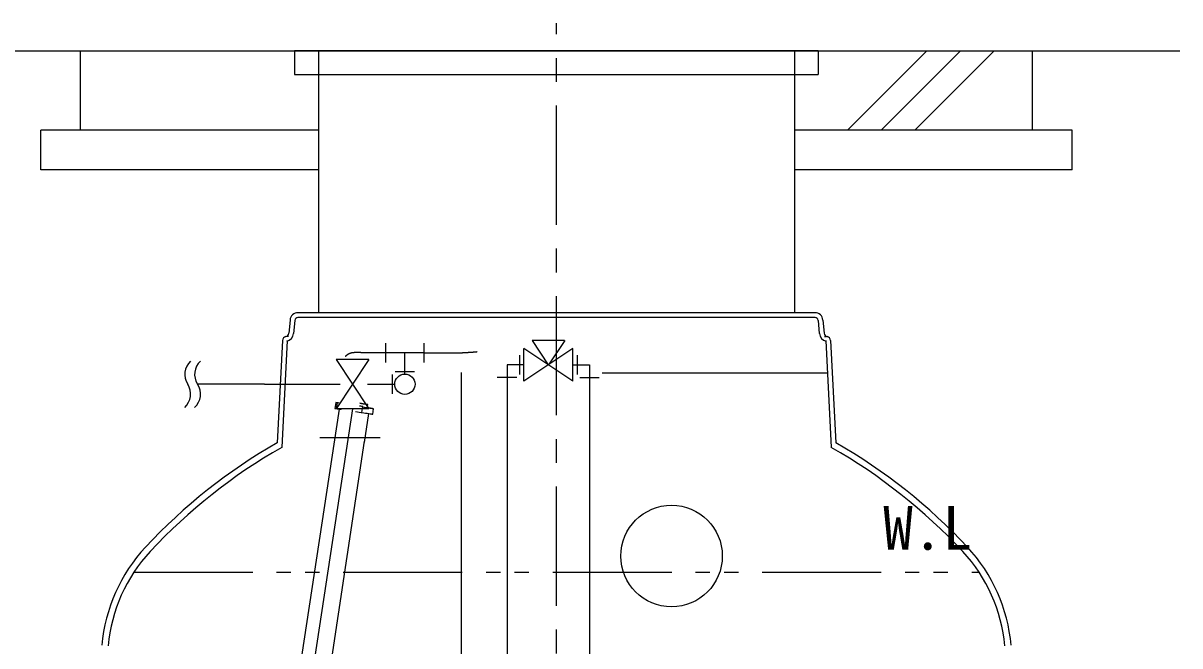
# Model space of a CAD drawing. Units: millimetres, scale not verified. Extents: x -9535 to 7784, y -6883 to 5195.
# Drawn here: x -1337 to 121, y -2621 to -1836 of the extents above; entities that cross this region are included whole.
import ezdxf
from ezdxf.enums import TextEntityAlignment as Align

# ---------------------------------------------------------------- set-up
doc = ezdxf.new("R2010")
doc.units = ezdxf.units.MM
doc.header["$LTSCALE"] = 30
doc.linetypes.add('CHAIN1', pattern=[8, 5, -1, 1, -1])
doc.linetypes.add('DOUBLE_CHAIN1', pattern=[8.8, 5, -1, 0.6, -0.6, 0.6, -1])
for name, color, linetype, lineweight in [('0-1_KIKI', 3, 'Continuous', 25), ('0-2_SEISAKU', 2, 'Continuous', 25), ('0-3_A-PIPE', 3, 'Continuous', 25)]:
    doc.layers.add(name, color=color, linetype=linetype, lineweight=lineweight)
doc.layers.add('0-5_MOJI', color=4, linetype='Continuous')
doc.styles.add('MS Gothic', font='')
doc.styles.get('MS Gothic').set_extended_font_data('MS Gothic')

msp = doc.modelspace()

# ---------------------------------------------------------------- linework, layer by layer
at = {"layer": '0-1_KIKI', "linetype": 'CHAIN1'}
for p, q in [((-664.9, -3770.06), (-664.9, -1836.11)), ((-963.2, -2357.99), (-887.2, -2357.99))]:
    msp.add_line(p, q, dxfattribs=at)
at = {"layer": '0-1_KIKI'}
for p, q in [((-339.06, -2200.99), (-990.73, -2200.99)), ((-664.9, -2200.99), (-664.4, -2200.99)), ((-1000.69, -2210.12), (-1002.14, -2226.62)), ((-994.72, -2210.64), (-996.16, -2227.14)), ((-339.06, -2206.99), (-990.73, -2206.99)), ((-335.07, -2210.64), (-333.63, -2227.14)), ((-329.1, -2210.12), (-327.65, -2226.62)), ((-1010.14, -2235.73), (-1016.9, -2364.7)), ((-1004.15, -2236.04), (-1011.21, -2370.66)), ((-1002.52, -2230.99), (-1005.15, -2230.99)), ((-880.3, -2239.22), (-880.3, -2263.76)), ((-831.92, -2239.22), (-831.92, -2263.76)), ((-654.44, -2235.76), (-674.92, -2266.69)), ((-327.27, -2230.99), (-324.64, -2230.99)), ((-325.64, -2236.04), (-318.58, -2370.66)), ((-319.65, -2235.73), (-312.89, -2364.7)), ((-855.96, -2278.19), (-855.96, -2251.49)), ((-831.92, -2251.49), (-788.23, -2251.49)), ((-711.4, -2254.42), (-711.4, -2278.96)), ((-644.26, -2287.17), (-706.13, -2246.21)), ((-706.13, -2287.17), (-706.13, -2246.21)), ((-638.99, -2254.42), (-638.99, -2278.96)), ((-901.59, -2260.06), (-942.55, -2260.06)), ((-942.55, -2260.06), (-901.59, -2321.92)), ((-901.59, -2260.06), (-942.55, -2321.92)), ((-727.19, -2266.69), (-727.19, -3296.29)), ((-706.13, -2266.69), (-727.19, -2266.69)), ((-644.26, -2266.69), (-623.19, -2266.69)), ((-623.19, -2266.69), (-623.19, -3662.99)), ((-871.76, -2303.26), (-871.76, -2278.72)), ((-843.7, -2275.2), (-868.23, -2275.2)), ((-784.9, -2276.27), (-784.9, -3042.3)), ((-714.93, -2282.48), (-739.46, -2282.48)), ((-635.46, -2282.48), (-610.93, -2282.48)), ((-607.51, -2276.86), (-323.5, -2276.86)), ((-1032.72, -2290.99), (-1117.3, -2290.99)), ((-1032.72, -2290.99), (-937.44, -2290.99)), ((-903.07, -2290.99), (-868.76, -2290.99)), ((-942.92, -2314.06), (-944.05, -2321.48)), ((-941.41, -2314.29), (-942.92, -2314.06)), ((-941.41, -2314.29), (-942.53, -2321.71)), ((-903.37, -2320.62), (-902.77, -2316.67)), ((-938.99, -2322.24), (-1120.27, -3517.03)), ((-922.07, -2321.92), (-1092.54, -3445.43)), ((-944.05, -2321.48), (-942.53, -2321.71)), ((-901.59, -2321.92), (-942.55, -2321.92)), ((-910.31, -2326.6), (-909.18, -2319.18)), ((-906.99, -2364.47), (-901.45, -2327.94)), ((-896.5, -2328.69), (-895.5, -2322.1)), ((-1082.7, -3522.73), (-906.68, -2362.61))]:
    msp.add_line(p, q, dxfattribs=at)
at = {"layer": '0-1_KIKI', "linetype": 'DOUBLE_CHAIN1'}
msp.add_line((-1197.62, -2527.98), (-132.17, -2527.98), dxfattribs=at)
at = {"layer": '0-1_KIKI'}
for points in [[(-654.71, -2235.76), (-695.67, -2235.76), (-675.19, -2266.69)], [(-931.01, -2255.96), (-931.05, -2255.99), (-931.1, -2256.03), (-931.14, -2256.07), (-931.19, -2256.1), (-931.23, -2256.14)], [(-928.11, -2253.72), (-928.26, -2253.82), (-928.4, -2253.92), (-928.54, -2254.02), (-928.69, -2254.12), (-928.83, -2254.22), (-928.97, -2254.33), (-929.11, -2254.43), (-929.25, -2254.54), (-929.39, -2254.64), (-929.53, -2254.75), (-929.67, -2254.86), (-929.81, -2254.97), (-929.85, -2255.01), (-929.9, -2255.04), (-929.94, -2255.08), (-929.99, -2255.12), (-930.03, -2255.15), (-930.08, -2255.19), (-930.12, -2255.22), (-930.17, -2255.26), (-930.21, -2255.3), (-930.26, -2255.33), (-930.3, -2255.37), (-930.34, -2255.41), (-930.39, -2255.44), (-930.43, -2255.48), (-930.48, -2255.52), (-930.52, -2255.55), (-930.57, -2255.59), (-930.61, -2255.62), (-930.66, -2255.66), (-930.7, -2255.7), (-930.74, -2255.74), (-930.79, -2255.77), (-930.83, -2255.81), (-930.88, -2255.85), (-930.92, -2255.88), (-930.97, -2255.92), (-931.01, -2255.96)], [(-919.54, -2251.23), (-919.84, -2251.25), (-920.14, -2251.27), (-920.44, -2251.3), (-920.73, -2251.33), (-921.03, -2251.36), (-921.33, -2251.39), (-921.62, -2251.43), (-921.91, -2251.47), (-922.2, -2251.51), (-922.49, -2251.56), (-922.78, -2251.62), (-923.07, -2251.67), (-923.35, -2251.73), (-923.64, -2251.8), (-923.92, -2251.87), (-924.2, -2251.94), (-924.48, -2252.02), (-924.75, -2252.11), (-925.03, -2252.2), (-925.19, -2252.26), (-925.35, -2252.31), (-925.51, -2252.37), (-925.67, -2252.44), (-925.83, -2252.5), (-925.99, -2252.57), (-926.15, -2252.64), (-926.31, -2252.71), (-926.46, -2252.78), (-926.62, -2252.86), (-926.77, -2252.93), (-926.92, -2253.01), (-927.08, -2253.09), (-927.23, -2253.18), (-927.38, -2253.26), (-927.52, -2253.35), (-927.67, -2253.44), (-927.82, -2253.53), (-927.97, -2253.63), (-928.11, -2253.72)], [(-909.75, -2251.3), (-909.97, -2251.3), (-910.2, -2251.29), (-910.42, -2251.28), (-910.64, -2251.27), (-910.87, -2251.27), (-911.09, -2251.26), (-911.32, -2251.25), (-911.54, -2251.25), (-911.76, -2251.24), (-911.99, -2251.23), (-912.21, -2251.23), (-912.44, -2251.22), (-912.66, -2251.21), (-912.89, -2251.21), (-913.12, -2251.2), (-913.34, -2251.2), (-913.57, -2251.19), (-913.8, -2251.19), (-914.02, -2251.18), (-914.25, -2251.18), (-914.48, -2251.18), (-914.71, -2251.17), (-914.94, -2251.17), (-915.17, -2251.17), (-915.39, -2251.16), (-915.62, -2251.16), (-915.92, -2251.16), (-916.23, -2251.16), (-916.53, -2251.16), (-916.83, -2251.16), (-917.13, -2251.16), (-917.43, -2251.16), (-917.73, -2251.17), (-918.04, -2251.17), (-918.34, -2251.18), (-918.64, -2251.19), (-918.94, -2251.2), (-919.24, -2251.22), (-919.54, -2251.23)], [(-831.92, -2251.49), (-905.07, -2251.49), (-905.18, -2251.49), (-905.28, -2251.48), (-905.39, -2251.48), (-905.49, -2251.47), (-905.59, -2251.47), (-905.7, -2251.46), (-905.8, -2251.46), (-905.91, -2251.45), (-906.01, -2251.45), (-906.12, -2251.45), (-906.22, -2251.44), (-906.33, -2251.44), (-906.43, -2251.43), (-906.54, -2251.43), (-906.64, -2251.42), (-906.74, -2251.42), (-906.85, -2251.42), (-906.95, -2251.41), (-907.06, -2251.41), (-907.16, -2251.4), (-907.27, -2251.4), (-907.37, -2251.39), (-907.48, -2251.39), (-907.58, -2251.39), (-907.69, -2251.38), (-907.79, -2251.38), (-907.89, -2251.37), (-908, -2251.37), (-908.1, -2251.37), (-908.21, -2251.36), (-908.31, -2251.36), (-908.42, -2251.35), (-908.64, -2251.34), (-908.86, -2251.34), (-909.08, -2251.33), (-909.31, -2251.32), (-909.53, -2251.31), (-909.75, -2251.3)], [(-788.23, -2251.49), (-787.51, -2251.46), (-786.8, -2251.42), (-786.11, -2251.39), (-785.43, -2251.36), (-784.77, -2251.32), (-784.13, -2251.29), (-783.5, -2251.26), (-782.88, -2251.23), (-782.28, -2251.2), (-781.69, -2251.16), (-781.12, -2251.13), (-780.57, -2251.1), (-780.02, -2251.08), (-779.49, -2251.05), (-778.97, -2251.02), (-778.47, -2250.99), (-777.98, -2250.96), (-777.5, -2250.93), (-777.04, -2250.91), (-776.58, -2250.88), (-776.14, -2250.85), (-775.71, -2250.83), (-775.29, -2250.8), (-774.89, -2250.77), (-774.49, -2250.75), (-774.1, -2250.72), (-773.73, -2250.7), (-773.36, -2250.67), (-773.01, -2250.65), (-772.67, -2250.63), (-772.33, -2250.6), (-772.01, -2250.58), (-771.85, -2250.57), (-771.69, -2250.56), (-771.54, -2250.55), (-771.39, -2250.54), (-771.25, -2250.52), (-771.1, -2250.51), (-770.96, -2250.5)], [(-770.96, -2250.5), (-770.81, -2250.49), (-770.67, -2250.48), (-770.54, -2250.47), (-770.4, -2250.46), (-770.27, -2250.45), (-770.14, -2250.44), (-770.01, -2250.43), (-769.88, -2250.42), (-769.75, -2250.41), (-769.63, -2250.4), (-769.5, -2250.39), (-769.38, -2250.38), (-769.26, -2250.37), (-769.14, -2250.36), (-769.03, -2250.35), (-768.91, -2250.34), (-768.8, -2250.33), (-768.69, -2250.32), (-768.58, -2250.31), (-768.47, -2250.3), (-768.36, -2250.29), (-768.26, -2250.28), (-768.16, -2250.27), (-768.05, -2250.26), (-767.95, -2250.26), (-767.83, -2250.24), (-767.72, -2250.23), (-767.6, -2250.22), (-767.49, -2250.21), (-767.37, -2250.2), (-767.26, -2250.19), (-767.16, -2250.18), (-767.05, -2250.17), (-766.94, -2250.16), (-766.84, -2250.15), (-766.74, -2250.14), (-766.64, -2250.13), (-766.54, -2250.12), (-766.44, -2250.11)], [(-766.44, -2250.11), (-766.34, -2250.1), (-766.25, -2250.09), (-766.15, -2250.08), (-766.06, -2250.07), (-765.96, -2250.06), (-765.87, -2250.05), (-765.78, -2250.04), (-765.69, -2250.04), (-765.6, -2250.03), (-765.52, -2250.02), (-765.43, -2250.01), (-765.34, -2250), (-765.26, -2249.99), (-765.17, -2249.98), (-765.09, -2249.97), (-765.01, -2249.96), (-764.92, -2249.96), (-764.84, -2249.95)], [(-644.26, -2287.17), (-644.26, -2246.21), (-706.13, -2287.17)], [(-938.87, -2314.68), (-940.25, -2314.47), (-941.41, -2314.29)], [(-942.53, -2321.71), (-941.41, -2321.88), (-940, -2322.09), (-938.31, -2322.35), (-936.39, -2322.64), (-936.04, -2322.69)], [(-918.25, -2325.39), (-910.97, -2326.5), (-910.47, -2326.57), (-910.31, -2326.6)], [(-909.18, -2319.18), (-909.21, -2319.18), (-909.55, -2319.13), (-910.25, -2319.02), (-911.29, -2318.86), (-912.66, -2318.65), (-913.17, -2318.58)], [(-910.31, -2326.6), (-907.9, -2326.96), (-905.52, -2327.32), (-903.36, -2327.65), (-901.45, -2327.94), (-899.82, -2328.19), (-898.5, -2328.39), (-897.5, -2328.54), (-896.84, -2328.64), (-896.53, -2328.69), (-896.5, -2328.69)]]:
    msp.add_lwpolyline(points, dxfattribs=at)
for centre, radius in [((-855.96, -2290.99), 12.8), ((-519.9, -2507.5), 64)]:
    msp.add_circle(centre, radius, dxfattribs=at)
for centre, radius, start, end in [((-990.73, -2210.99), 10, 90, 175), ((-339.06, -2210.99), 10, 5, 90), ((-990.73, -2210.99), 4, 90, 175), ((-339.06, -2210.99), 4, 5, 90), ((-1007.12, -2226.18), 5, 281.35137, 355), ((-1007.12, -2226.18), 11, 281.35137, 355), ((-322.67, -2226.18), 11, 185, 258.64863), ((-322.67, -2226.18), 5, 185, 258.64863), ((-1005.15, -2235.99), 5, 101.35137, 177), ((-324.64, -2235.99), 5, 3, 78.64863), ((-1110.97, -2278.55), 22.5, 131.81026, 213.55739), ((-1098.55, -2278.55), 22.5, 131.81026, 213.55739), ((-1148.47, -2303.43), 22.5, 311.81029, 33.55719), ((-1136.05, -2303.43), 22.5, 311.81029, 33.55719), ((-664.9, -2978.99), 708, 119.81397, 137.00948), ((-664.9, -2978.99), 700, 119.65199, 137.00948), ((-664.9, -2978.99), 700, 42.99052, 60.34801), ((-664.9, -2978.99), 708, 42.99052, 60.18603), ((-1030.63, -2638.05), 208, 137.00948, 175), ((-1030.63, -2638.05), 200, 137.00948, 175), ((-299.16, -2638.05), 200, 5, 42.99052), ((-299.16, -2638.05), 208, 5, 42.99052)]:
    msp.add_arc(centre, radius, start, end, dxfattribs=at)
for centre, major_axis, start_param, end_param in [((-918.51, -2313.72), (-15.74, 2.95), 1.955949, 4.3275931), ((-919.11, -2317.68), (-15.74, 2.95), 2.2492946, 3.1415927), ((-919.11, -2317.68), (-23.6, 4.42), 2.0025738, 3.9828397)]:
    msp.add_ellipse(centre, major_axis=major_axis, ratio=0.005165, start_param=start_param, end_param=end_param, dxfattribs=at)
at = {"layer": '0-2_SEISAKU'}
for p, q in [((-2099.58, -1870.99), (120.76, -1870.99)), ((-1264.9, -1970.99), (-1264.9, -1870.99)), ((-298.29, -1970.99), (-198.29, -1870.99)), ((-255.86, -1970.99), (-155.86, -1870.99)), ((-213.44, -1970.99), (-113.44, -1870.99)), ((-64.9, -1970.99), (-64.9, -1870.99)), ((-964.9, -1970.99), (-1314.9, -1970.99)), ((-1314.9, -2020.99), (-1314.9, -1970.99)), ((-14.9, -1970.99), (-364.9, -1970.99)), ((-14.9, -2020.99), (-14.9, -1970.99)), ((-964.9, -2020.99), (-1314.9, -2020.99)), ((-14.9, -2020.99), (-364.9, -2020.99))]:
    msp.add_line(p, q, dxfattribs=at)
at = {"layer": '0-3_A-PIPE', "color": 2}
for p, q in [((-334.9, -1870.99), (-994.9, -1870.99)), ((-994.9, -1870.99), (-994.9, -1900.99)), ((-964.9, -1870.99), (-964.9, -2200.99)), ((-364.9, -1870.99), (-364.9, -2200.99)), ((-334.9, -1870.99), (-334.9, -1900.99)), ((-994.9, -1900.99), (-334.9, -1900.99))]:
    msp.add_line(p, q, dxfattribs=at)

# ---------------------------------------------------------------- texts
at = {"layer": '0-5_MOJI', "style": 'MS Gothic'}
msp.add_text('W.L', height=54.99, dxfattribs=at).set_placement((-253.09, -2515.98), align=Align.BOTTOM_LEFT)

doc.saveas('drawing.dxf')
